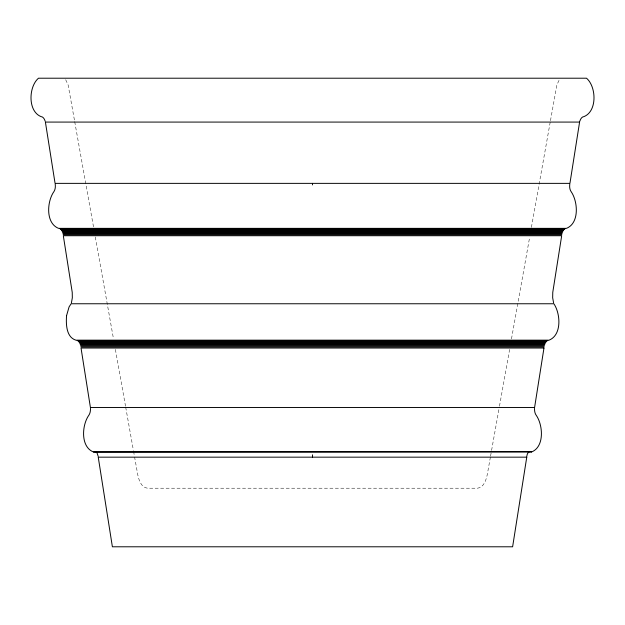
<?xml version="1.0" encoding="UTF-8"?>
<svg xmlns="http://www.w3.org/2000/svg" width="625" height="625" viewBox="0 0 625 625"><rect width="100%" height="100%" fill="white"/><g stroke="black" fill="none" stroke-linecap="round" stroke-linejoin="round"><path stroke-width="0.47" stroke-dasharray="3.12 2.34" d="M490.383 457.133L487.297 474.43C486.18 479.836 483.953 487.43 477.516 488.211L147.484 488.211C141.047 487.43 138.82 479.836 137.703 474.43L134.617 457.133M490.555 456.172L491.414 451.359M491.586 450.398L499.312 407.141M499.484 406.18L509.609 349.461M511.5 338.883L529.695 236.984M531.414 227.367L550.297 121.625M550.469 120.664L556.883 84.938L559.32 79.727M65.68 79.727L68.117 84.938L74.531 120.664M74.703 121.625L93.586 227.367M95.305 236.984L113.5 338.883M115.391 349.461L125.516 406.18M125.688 407.141L133.414 450.398M133.586 451.359L134.445 456.172"/><path stroke-width="0.94" d="M534.531 408.289C534.461 410.797 534.805 413.531 536.406 415.562C543.078 425.406 544.57 446.922 531.523 451.992L93.477 451.992C80.32 446.82 81.852 424.93 88.922 415.133C90.227 413.125 90.547 410.641 90.469 408.289M569.789 184.133C569.445 186.773 569.641 189.734 571.312 191.922C577.992 201.766 579.477 223.281 566.438 228.352L58.562 228.352C45.398 223.164 46.945 201.273 54.023 191.469C55.352 189.297 55.547 186.609 55.211 184.133M526.828 456.352C526.93 454.016 528.648 450.383 531.523 451.992M71.414 302.844L72.336 297.773L72.234 292.383L63.32 235.727L561.68 235.727L552.766 292.383L552.664 297.773L553.586 302.844M579.812 121.281C580.453 119.305 581.625 116.766 583.984 116.594C597.375 111.234 596.422 86.688 586.516 78.211L38.484 78.211C28.578 86.688 27.625 111.234 41.016 116.594C43.375 116.766 44.547 119.305 45.188 121.281M93.477 451.992L529.852 451.609M59.633 228.594L565.367 228.594M60.156 228.883L564.844 228.883M60.656 229.289L564.344 229.289M61.133 229.797L563.867 229.797M61.57 230.414L563.43 230.414M61.984 231.117L563.016 231.117M62.344 231.914L562.656 231.914M62.672 232.781L562.328 232.781M62.938 233.711L562.062 233.711M63.156 234.695L561.844 234.695M77.141 340.438L547.859 340.438M77.688 340.75L547.312 340.75M78.219 341.18L546.781 341.18M78.719 341.727L546.281 341.727M79.195 342.383L545.805 342.383M79.625 343.133L545.375 343.133M80.008 343.977L544.992 343.977M80.352 344.898L544.648 344.898M80.633 345.891L544.367 345.891M80.867 346.938L544.133 346.938M95.148 451.609L97.07 452.938L98.172 456.352M312.5 183.367L312.5 184.93M312.5 454.812L312.5 457.164M66.57 315.609C65.914 324.047 66.188 337.352 76 340.188L549 340.188C562.039 335.109 560.555 313.594 553.875 303.758L71.125 303.758L69.102 306.859L66.57 315.609M526.758 457.164L512.617 546.789L112.383 546.789L98.242 457.164L526.758 457.164M543.969 348.031L534.586 407.508L90.414 407.508L81.031 348.031L543.969 348.031M579.594 122.078L569.93 183.367L55.07 183.367L45.406 122.078L579.594 122.078"/></g></svg>
